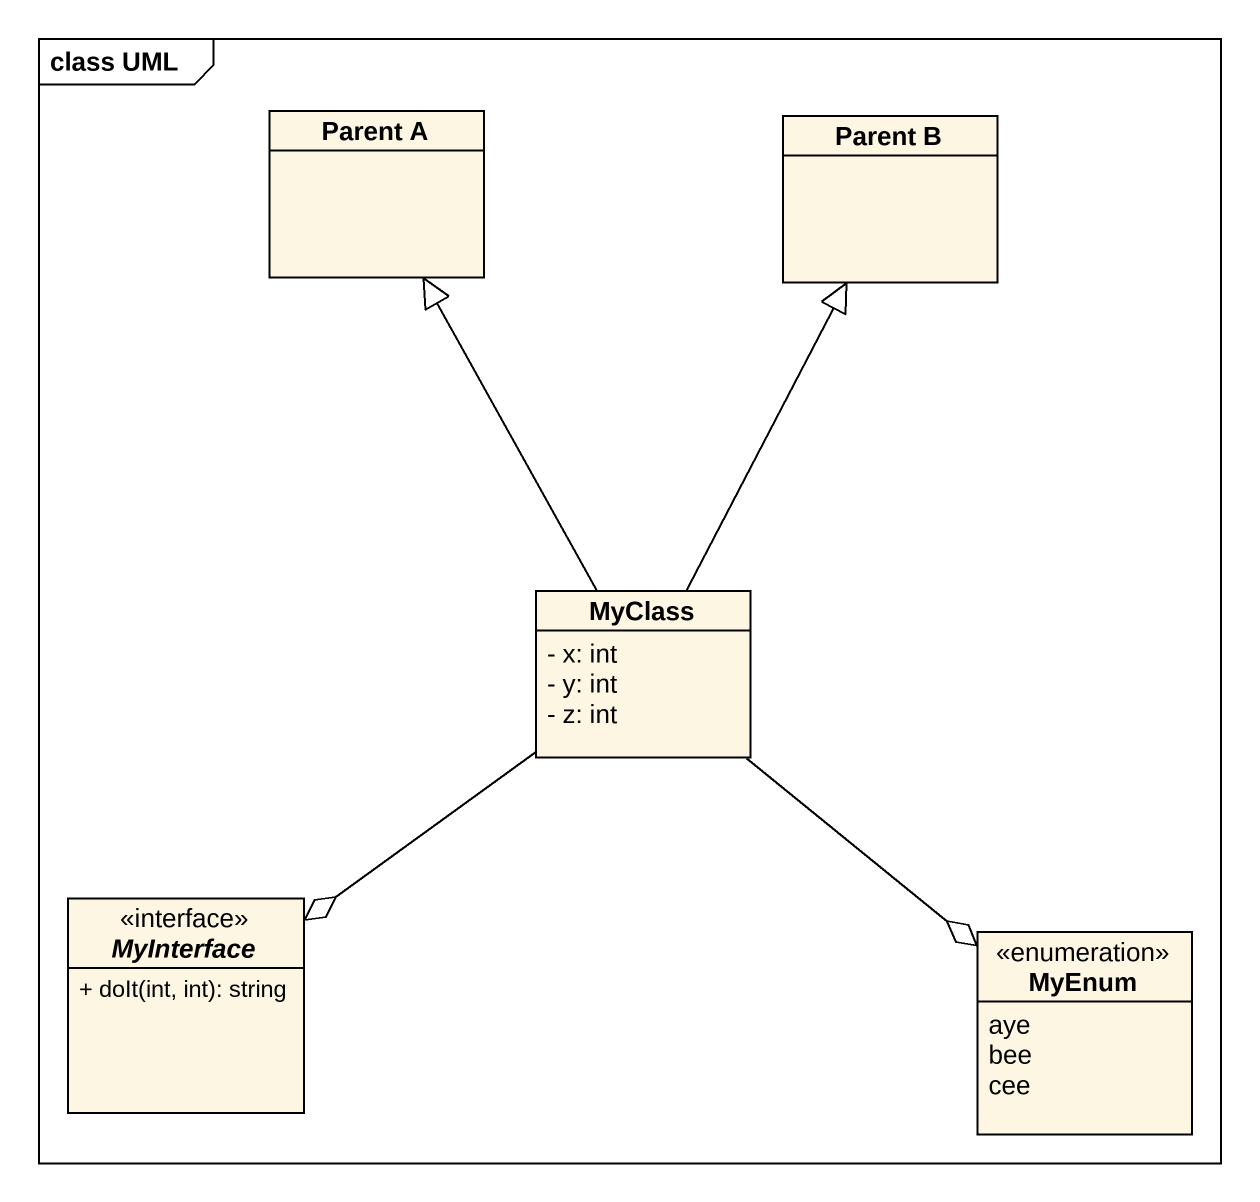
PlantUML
@startuml
mainframe class UML
hide circle
hide empty members
skinparam classAttributeIconSize 0
class "Parent A" as Parent_A
class "Parent B" as Parent_B
class MyClass {
  - x: int
  - y: int
  - z: int
}
interface MyInterface {
  + doIt(int, int): string
}
enum MyEnum {
  aye
  bee
  cee
}
MyClass -up-|> Parent_A
MyClass -up-|> Parent_B
MyClass --o MyInterface
MyClass --o MyEnum
@enduml
